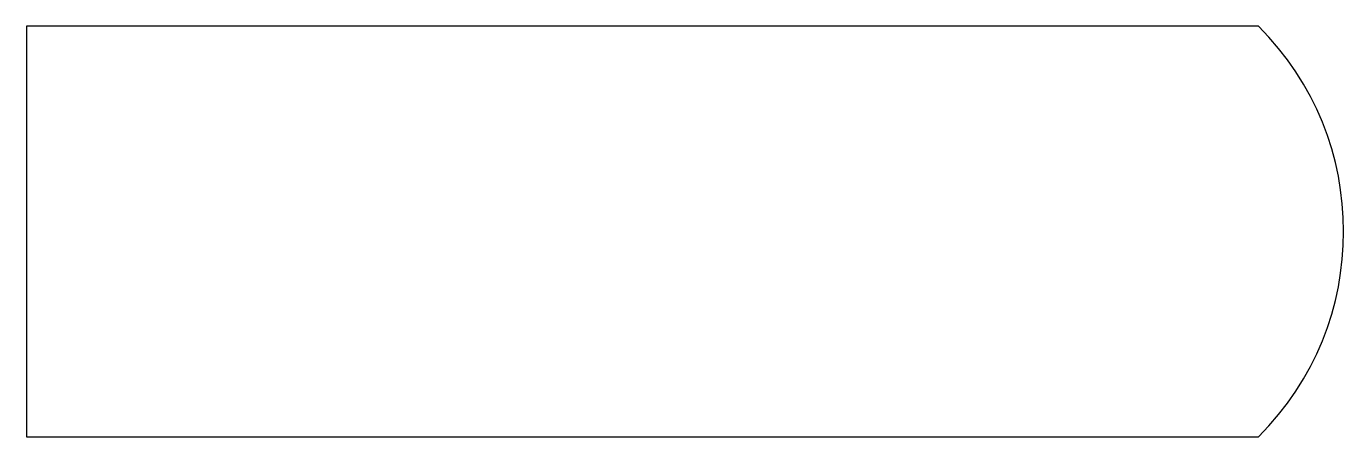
# Model space of a CAD drawing. Header units: millimetres. Extents: x 0 to 64.1, y 0 to 20.
import ezdxf

# ---------------------------------------------------------------- set-up
doc = ezdxf.new("R2010")
doc.units = ezdxf.units.MM

msp = doc.modelspace()

# ---------------------------------------------------------------- linework, layer by layer
at = {"layer": 'PROFILE'}
msp.add_lwpolyline([(0, 0), (60, 0, 0.4142), (60, 20), (0, 20)], format="xyb", close=True, dxfattribs=at)

doc.saveas('drawing.dxf')
